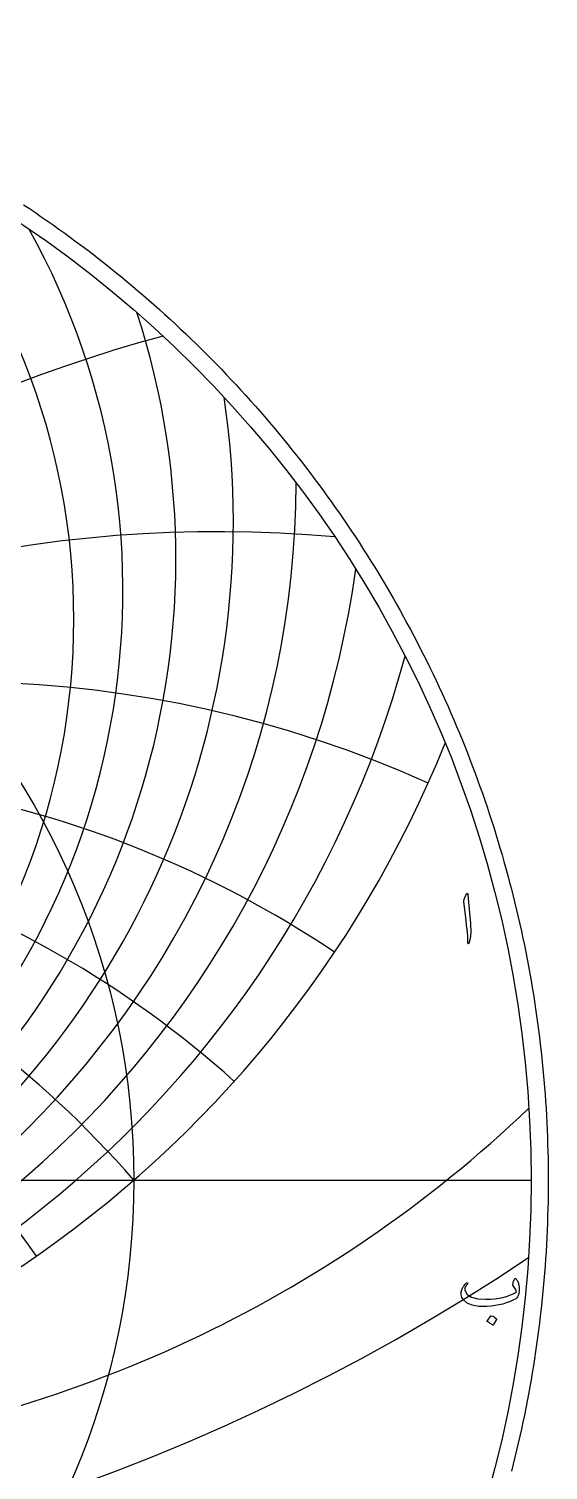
# Model space of a CAD drawing. Header units: millimetres. Extents: x -84 to 84, y -84 to 86.
# Drawn here: x 46.4 to 83.6, y -20.7 to 82.3 of the extents above; entities that cross this region are included whole.
import ezdxf

# ---------------------------------------------------------------- set-up
doc = ezdxf.new("R2010")
doc.units = ezdxf.units.MM
for name, color, linetype in [('CUT_OUTER', 1, 'Continuous'), ('ENGRAVE', 7, 'Continuous'), ('ENGRAVE_FINE', 8, 'Continuous'), ('TEXT', 5, 'Continuous')]:
    doc.layers.add(name, color=color, linetype=linetype)

msp = doc.modelspace()

# ---------------------------------------------------------------- linework, layer by layer
at = {"layer": 'CUT_OUTER'}
msp.add_lwpolyline([(46.0031, 69.7716), (46.4304, 69.488), (46.8559, 69.2018), (47.2796, 68.913), (47.7016, 68.6216), (48.1217, 68.3276), (48.5401, 68.0311), (48.9566, 67.7319), (49.3713, 67.4303), (49.7841, 67.1261), (50.195, 66.8193), (50.6041, 66.5101), (51.0112, 66.1983), (51.4164, 65.8841), (51.8197, 65.5674), (52.2211, 65.2482), (52.6204, 64.9265), (53.0178, 64.6024), (53.4132, 64.2759), (53.8066, 63.9469), (54.198, 63.6156), (54.5873, 63.2818), (54.9745, 62.9457), (55.3597, 62.6072), (55.7429, 62.2663), (56.1239, 61.9231), (56.5028, 61.5776), (56.8795, 61.2297), (57.2542, 60.8796), (57.6266, 60.5271), (57.9969, 60.1724), (58.365, 59.8154), (58.731, 59.4562), (59.0947, 59.0947), (59.4562, 58.731), (59.8154, 58.365), (60.1724, 57.9969), (60.5271, 57.6266), (60.8796, 57.2542), (61.2297, 56.8795), (61.5776, 56.5028), (61.9231, 56.1239), (62.2663, 55.7429), (62.6072, 55.3597), (62.9457, 54.9745), (63.2818, 54.5873), (63.6156, 54.198), (63.9469, 53.8066), (64.2759, 53.4132), (64.6024, 53.0178), (64.9265, 52.6204), (65.2482, 52.2211), (65.5674, 51.8197), (65.8841, 51.4164), (66.1983, 51.0112), (66.5101, 50.6041), (66.8193, 50.195), (67.1261, 49.7841), (67.4303, 49.3713), (67.7319, 48.9566), (68.0311, 48.5401), (68.3276, 48.1217), (68.6216, 47.7016), (68.913, 47.2796), (69.2018, 46.8559), (69.488, 46.4304), (69.7716, 46.0031), (70.0525, 45.5742), (70.3309, 45.1435), (70.6065, 44.7111), (70.8795, 44.277), (71.1499, 43.8413), (71.4175, 43.4039), (71.6825, 42.9649), (71.9448, 42.5242), (72.2044, 42.082), (72.4612, 41.6381), (72.7153, 41.1927), (72.9667, 40.7458), (73.2154, 40.2973), (73.4612, 39.8473), (73.7044, 39.3958), (73.9447, 38.9428), (74.1823, 38.4884), (74.417, 38.0325), (74.649, 37.5751), (74.8781, 37.1164), (75.1045, 36.6563), (75.328, 36.1947), (75.5486, 35.7318), (75.7665, 35.2676), (75.9814, 34.8021), (76.1936, 34.3352), (76.4028, 33.867), (76.6092, 33.3976), (76.8126, 32.9269), (77.0132, 32.455), (77.2109, 31.9818), (77.4057, 31.5075), (77.5976, 31.0319), (77.7865, 30.5552), (77.9725, 30.0773), (78.1556, 29.5983), (78.3358, 29.1182), (78.513, 28.637), (78.6872, 28.1547), (78.8585, 27.6714), (79.0268, 27.187), (79.1921, 26.7016), (79.3544, 26.2152), (79.5138, 25.7278), (79.6702, 25.2394), (79.8235, 24.7501), (79.9739, 24.2598), (80.1212, 23.7686), (80.2656, 23.2766), (80.4069, 22.7836), (80.5452, 22.2899), (80.6804, 21.7952), (80.8126, 21.2998), (80.9418, 20.8035), (81.0679, 20.3065), (81.191, 19.8087), (81.311, 19.3101), (81.428, 18.8108), (81.5419, 18.3108), (81.6527, 17.8102), (81.7604, 17.3088), (81.8651, 16.8068), (81.9667, 16.3042), (82.0652, 15.8009), (82.1606, 15.2971), (82.2529, 14.7927), (82.3421, 14.2877), (82.4282, 13.7822), (82.5112, 13.2762), (82.5912, 12.7696), (82.668, 12.2626), (82.7416, 11.7552), (82.8122, 11.2472), (82.8797, 10.7389), (82.944, 10.2302), (83.0052, 9.721), (83.0633, 9.2115), (83.1182, 8.7017), (83.1701, 8.1915), (83.2188, 7.6811), (83.2643, 7.1703), (83.3068, 6.6593), (83.3461, 6.148), (83.3822, 5.6365), (83.4152, 5.1247), (83.4451, 4.6128), (83.4718, 4.1007), (83.4954, 3.5885), (83.5159, 3.0761), (83.5332, 2.5636), (83.5473, 2.051), (83.5583, 1.5383), (83.5662, 1.0256), (83.5709, 0.5128), (83.5725, 0), (83.5709, -0.5128), (83.5662, -1.0256), (83.5583, -1.5383), (83.5473, -2.051), (83.5332, -2.5636), (83.5159, -3.0761), (83.4954, -3.5885), (83.4718, -4.1007), (83.4451, -4.6128), (83.4152, -5.1247), (83.3822, -5.6365), (83.3461, -6.148), (83.3068, -6.6593), (83.2643, -7.1703), (83.2188, -7.6811), (83.1701, -8.1915), (83.1182, -8.7017), (83.0633, -9.2115), (83.0052, -9.721), (82.944, -10.2302), (82.8797, -10.7389), (82.8122, -11.2472), (82.7416, -11.7552), (82.668, -12.2626), (82.5912, -12.7696), (82.5112, -13.2762), (82.4282, -13.7822), (82.3421, -14.2877), (82.2529, -14.7927), (82.1606, -15.2971), (82.0652, -15.8009), (81.9667, -16.3042), (81.8651, -16.8068), (81.7604, -17.3088), (81.6527, -17.8102), (81.5419, -18.3108), (81.428, -18.8108), (81.311, -19.3101), (81.191, -19.8087), (81.0679, -20.3065), (80.9418, -20.8035)], dxfattribs=at)
at = {"layer": 'ENGRAVE'}
msp.add_lwpolyline([(-82.35, 0), (82.35, 0)], dxfattribs=at)
for radius in [82.35, 53.9054]:
    msp.add_circle((0, 0), radius, dxfattribs=at)
for centre, radius, start, end in [((0, 44.4682), 56.9132, 161.989839, 18.010161), ((0, 62.0111), 82.1655, 201.985792, 338.014208), ((0, -46.8593), 71.4254, 41, 139), ((0, -46.8593), 71.4254, 41, 139), ((19.1103, 71.3206), 91.42, 276.459831, 313.629056)]:
    msp.add_arc(centre, radius, start, end, dxfattribs=at)
at = {"layer": 'ENGRAVE_FINE'}
for centre, radius, start, end in [((0, 40.1044), 49.6093, 137.032807, 42.967193), ((0, 42.1552), 53.1224, 150.83708, 29.16292), ((85.1215, -46.8593), 111.1182, 105.191915, 164.501253), ((85.1215, -46.8593), 111.1182, 105.191915, 164.501253), ((0, 47.0883), 61.0292, 171.599741, 8.400259), ((0, 50.0717), 65.5289, 180.171885, 359.828115), ((59.933, -46.8593), 93.2392, 84.850185, 160.220312), ((59.933, -46.8593), 93.2392, 84.850185, 160.220312), ((0, 53.4889), 70.4852, 187.98681, 352.01319), ((0, 57.4298), 75.9909, 195.219112, 344.780888), ((41.2375, -46.8593), 82.475, 65.853159, 155.637797), ((41.2375, -46.8593), 82.475, 65.853159, 155.637797), ((25.9967, -46.8593), 76.0093, 56.201104, 150.658784), ((25.9967, -46.8593), 76.0093, 56.201104, 150.658784), ((-12.5942, -46.8593), 72.5273, 34.836047, 131.966559), ((-12.5942, -46.8593), 72.5273, 34.836047, 131.966559), ((12.5942, -46.8593), 72.5273, 48.033441, 145.163953), ((12.5942, -46.8593), 72.5273, 48.033441, 145.163953), ((0, 117.2277), 147.726, 236.207433, 303.792567)]:
    msp.add_arc(centre, radius, start, end, dxfattribs=at)
at = {"layer": 'TEXT'}
for points in [[(77.6874, 20.3919), (77.7371, 20.488), (77.7771, 20.5217), (77.8073, 20.4932), (77.8277, 20.4023), (77.9472, 19.1295), (78.0183, 18.3483), (78.0342, 17.7243), (77.9949, 17.2574), (77.9004, 16.9477), (77.8832, 16.9224), (77.868, 16.9087), (77.8547, 16.9068), (77.8433, 16.9165), (77.8342, 16.9318), (77.8277, 16.9516), (77.8238, 16.9759), (77.8225, 17.0048), (77.8225, 17.2298), (77.8121, 17.4685), (77.7913, 17.7207), (77.7602, 17.9867), (77.7534, 18.0561), (77.7329, 18.2438), (77.6988, 18.5496), (77.6511, 18.9737), (77.5368, 19.9139), (77.5342, 19.9639), (77.5368, 20.01), (77.5446, 20.0522), (77.5576, 20.0906)], [(81.2715, -7.0635), (81.3064, -7.1073), (81.3383, -7.1557), (81.3674, -7.2086), (81.3935, -7.2661), (81.4168, -7.3278), (81.437, -7.3934), (81.4544, -7.4628), (81.4689, -7.5362), (81.4877, -7.6836), (81.4922, -7.8297), (81.4825, -7.9745), (81.4585, -8.118), (81.4221, -8.246), (81.3754, -8.3492), (81.3182, -8.4278), (81.2507, -8.4817), (81.0364, -8.595), (80.8091, -8.696), (80.5689, -8.7846), (80.3156, -8.8609), (80.0494, -8.9242), (79.7702, -8.9739), (79.4779, -9.0099), (79.1727, -9.0323), (78.6007, -9.0265), (78.1312, -8.9466), (77.7643, -8.7927), (77.5, -8.5648), (77.3916, -8.3866), (77.3416, -8.1947), (77.35, -7.9891), (77.4169, -7.77), (77.4395, -7.7227), (77.4656, -7.6745), (77.4953, -7.6253), (77.5286, -7.5752), (77.5654, -7.524), (77.6059, -7.4719), (77.6498, -7.4188), (77.6974, -7.3648), (77.7133, -7.3495), (77.7299, -7.3401), (77.7471, -7.3365), (77.7649, -7.3388), (77.777, -7.3434), (77.787, -7.3518), (77.7951, -7.3641), (77.8013, -7.3804), (77.8042, -7.3956), (77.8026, -7.4102), (77.7964, -7.4242), (77.7857, -7.4375), (77.7412, -7.4904), (77.7013, -7.5453), (77.6659, -7.6021), (77.6351, -7.6609), (77.614, -7.7171), (77.6026, -7.7713), (77.601, -7.8236), (77.6091, -7.8739), (77.7714, -8.1677), (78.0766, -8.3739), (78.5247, -8.4924), (79.1156, -8.5232), (79.4404, -8.5107), (79.75, -8.4836), (80.0443, -8.4419), (80.3234, -8.3856), (80.5875, -8.3146), (80.837, -8.2291), (81.0719, -8.1289), (81.2922, -8.0141), (81.2708, -7.907), (81.2221, -7.7882), (81.1461, -7.6576), (81.0429, -7.5154), (81.0396, -7.5018), (81.0403, -7.4765), (81.0448, -7.4395), (81.0533, -7.3908), (81.0556, -7.3859), (81.0572, -7.3817), (81.0581, -7.3781), (81.0585, -7.3752), (81.0754, -7.3089), (81.1, -7.2349), (81.1325, -7.1531), (81.1728, -7.0635), (81.1906, -7.0362), (81.213, -7.0271), (81.24, -7.0362), (81.2715, -7.0635)], [(79.4585, -9.7077), (79.465, -9.7012), (79.474, -9.6973), (79.4857, -9.696), (79.5, -9.6973), (79.601, -9.7382), (79.6961, -9.7882), (79.7854, -9.8473), (79.8689, -9.9155), (79.877, -9.9258), (79.8805, -9.9362), (79.8796, -9.9466), (79.8741, -9.957), (79.6299, -10.3518), (79.6208, -10.3612), (79.6091, -10.3635), (79.5948, -10.3586), (79.5779, -10.3466), (79.5633, -10.3362), (79.5403, -10.3207), (79.5088, -10.2999), (79.4689, -10.2739), (79.4198, -10.2427), (79.3611, -10.2064), (79.2926, -10.1648), (79.2143, -10.1181), (79.2039, -10.1103), (79.1987, -10.1025), (79.1987, -10.0947), (79.2039, -10.0869)]]:
    msp.add_lwpolyline(points, close=True, dxfattribs=at)

doc.saveas('drawing.dxf')
